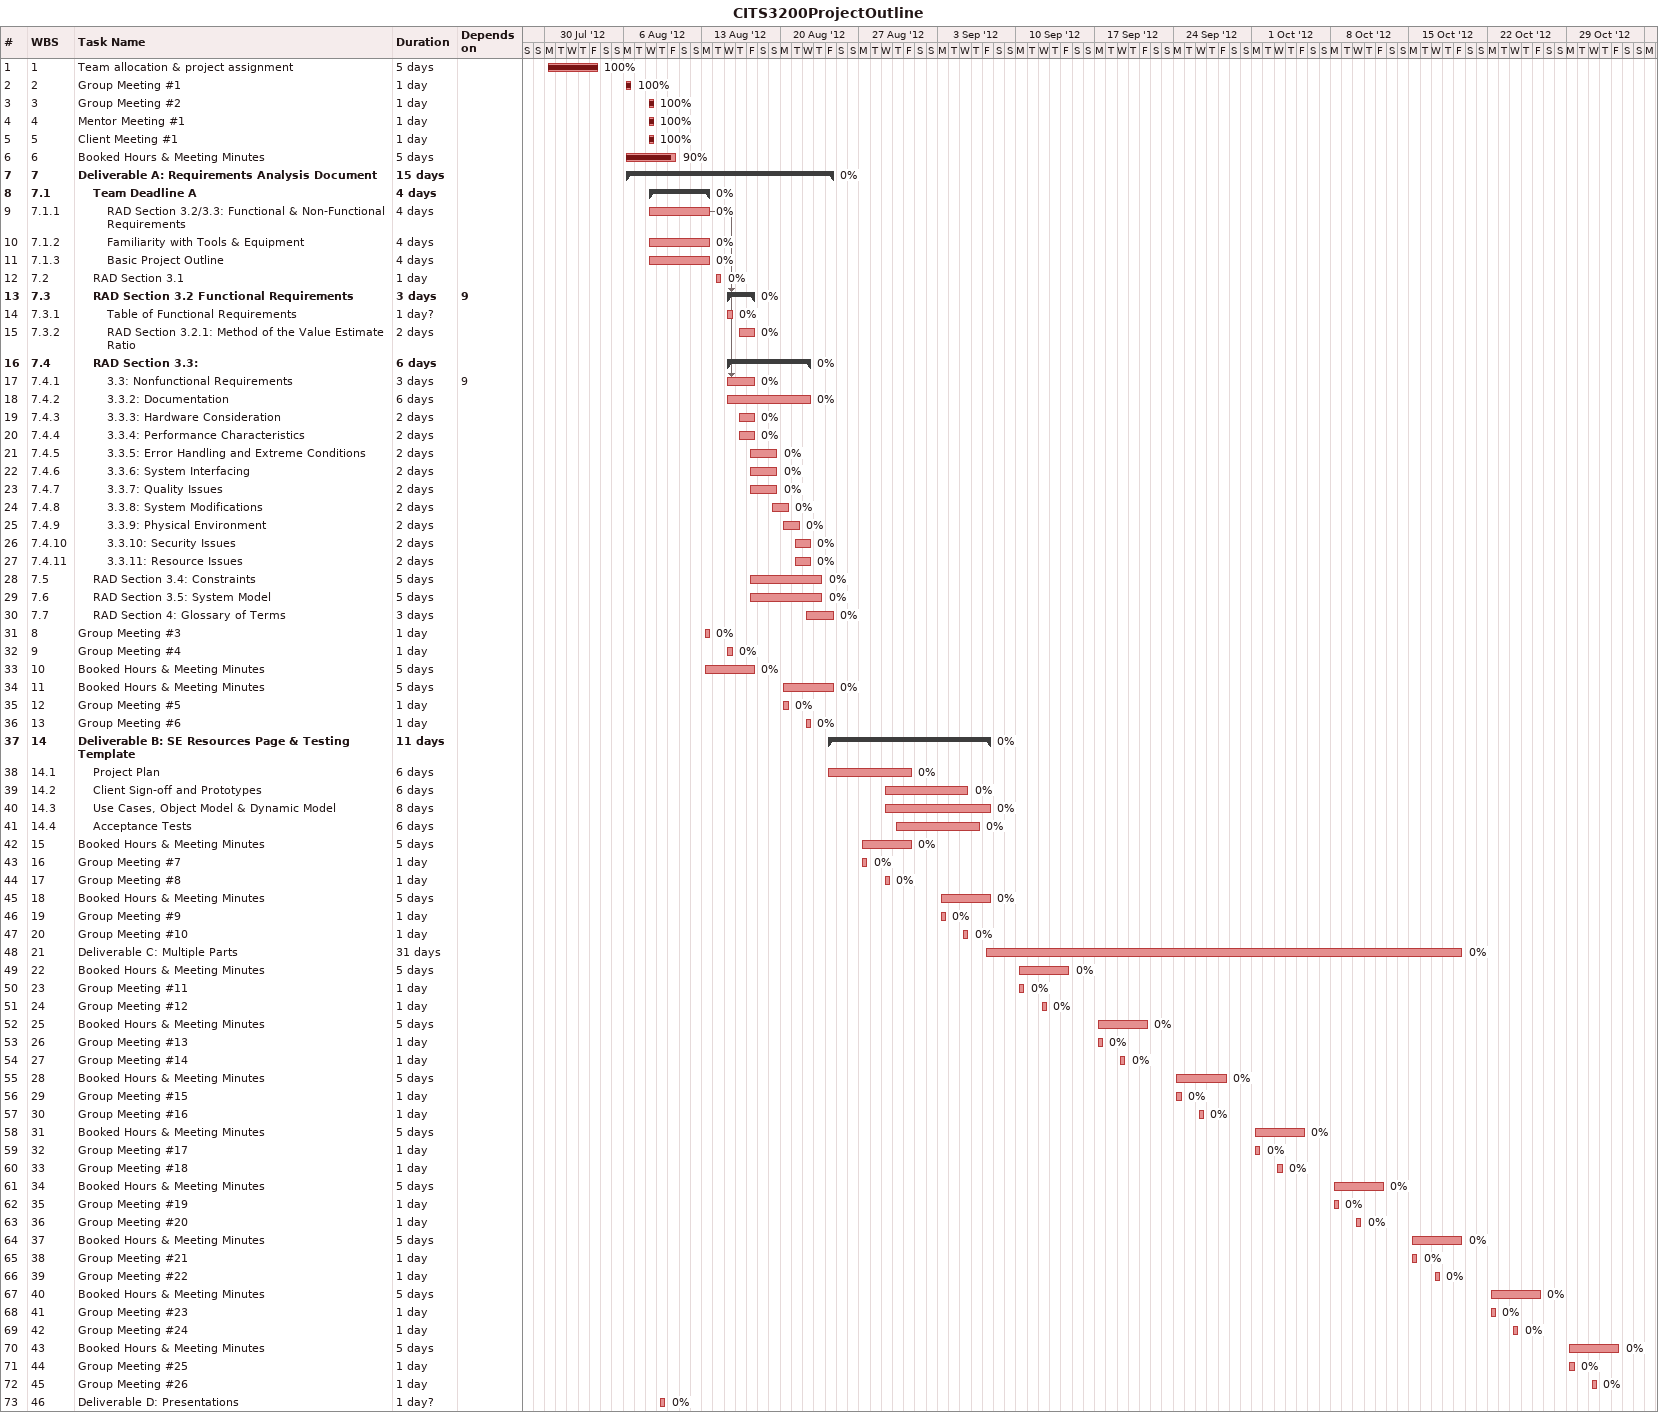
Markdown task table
CITS3200ProjectOutline

| ID | WBS | Task | Duration | Start | Finish | Predecessors | % complete |
|---|---|---|---|---|---|---|---|
| 1 | 1 | Team allocation & project assignment | 5d | 2012-07-30 | 2012-08-03 |  | 100 |
| 2 | 2 | Group Meeting #1 | 1d | 2012-08-06 | 2012-08-06 |  | 100 |
| 3 | 3 | Group Meeting #2 | 1d | 2012-08-08 | 2012-08-08 |  | 100 |
| 4 | 4 | Mentor Meeting #1 | 1d | 2012-08-08 | 2012-08-08 |  | 100 |
| 5 | 5 | Client Meeting #1 | 1d | 2012-08-08 | 2012-08-08 |  | 100 |
| 6 | 6 | Booked Hours & Meeting Minutes | 5d | 2012-08-06 | 2012-08-10 |  | 90 |
| 7 | 7 | **Deliverable A: Requirements Analysis Document** | 15d | 2012-08-06 | 2012-08-24 |  | 0 |
| 8 | 7.1 | **Team Deadline A** | 4d | 2012-08-08 | 2012-08-13 |  | 0 |
| 9 | 7.1.1 | RAD Section 3.2/3.3: Functional & Non-Functional Requirements | 4d | 2012-08-08 | 2012-08-13 |  | 0 |
| 10 | 7.1.2 | Familiarity with Tools & Equipment | 4d | 2012-08-08 | 2012-08-13 |  | 0 |
| 11 | 7.1.3 | Basic Project Outline | 4d | 2012-08-08 | 2012-08-13 |  | 0 |
| 12 | 7.2 | RAD Section 3.1 | 1d | 2012-08-14 | 2012-08-14 |  | 0 |
| 13 | 7.3 | **RAD Section 3.2 Functional Requirements** | 3d | 2012-08-15 | 2012-08-17 | 9 | 0 |
| 14 | 7.3.1 | Table of Functional Requirements | 1d? | 2012-08-15 | 2012-08-15 |  | 0 |
| 15 | 7.3.2 | RAD Section 3.2.1: Method of the Value Estimate Ratio | 2d | 2012-08-16 | 2012-08-17 |  | 0 |
| 16 | 7.4 | **RAD Section 3.3:** | 6d | 2012-08-15 | 2012-08-22 |  | 0 |
| 17 | 7.4.1 | 3.3: Nonfunctional Requirements | 3d | 2012-08-15 | 2012-08-17 | 9 | 0 |
| 18 | 7.4.2 | 3.3.2: Documentation | 6d | 2012-08-15 | 2012-08-22 |  | 0 |
| 19 | 7.4.3 | 3.3.3: Hardware Consideration | 2d | 2012-08-16 | 2012-08-17 |  | 0 |
| 20 | 7.4.4 | 3.3.4: Performance Characteristics | 2d | 2012-08-16 | 2012-08-17 |  | 0 |
| 21 | 7.4.5 | 3.3.5: Error Handling and Extreme Conditions | 2d | 2012-08-17 | 2012-08-19 |  | 0 |
| 22 | 7.4.6 | 3.3.6: System Interfacing | 2d | 2012-08-17 | 2012-08-19 |  | 0 |
| 23 | 7.4.7 | 3.3.7: Quality Issues | 2d | 2012-08-17 | 2012-08-19 |  | 0 |
| 24 | 7.4.8 | 3.3.8: System Modifications | 2d | 2012-08-19 | 2012-08-20 |  | 0 |
| 25 | 7.4.9 | 3.3.9: Physical Environment | 2d | 2012-08-20 | 2012-08-21 |  | 0 |
| 26 | 7.4.10 | 3.3.10: Security Issues | 2d | 2012-08-21 | 2012-08-22 |  | 0 |
| 27 | 7.4.11 | 3.3.11: Resource Issues | 2d | 2012-08-21 | 2012-08-22 |  | 0 |
| 28 | 7.5 | RAD Section 3.4: Constraints | 5d | 2012-08-17 | 2012-08-23 |  | 0 |
| 29 | 7.6 | RAD Section 3.5: System Model | 5d | 2012-08-17 | 2012-08-23 |  | 0 |
| 30 | 7.7 | RAD Section 4: Glossary of Terms | 3d | 2012-08-22 | 2012-08-24 |  | 0 |
| 31 | 8 | Group Meeting #3 | 1d | 2012-08-13 | 2012-08-13 |  | 0 |
| 32 | 9 | Group Meeting #4 | 1d | 2012-08-15 | 2012-08-15 |  | 0 |
| 33 | 10 | Booked Hours & Meeting Minutes | 5d | 2012-08-13 | 2012-08-17 |  | 0 |
| 34 | 11 | Booked Hours & Meeting Minutes | 5d | 2012-08-20 | 2012-08-24 |  | 0 |
| 35 | 12 | Group Meeting #5 | 1d | 2012-08-20 | 2012-08-20 |  | 0 |
| 36 | 13 | Group Meeting #6 | 1d | 2012-08-22 | 2012-08-22 |  | 0 |
| 37 | 14 | **Deliverable B: SE Resources Page & Testing Template** | 11d | 2012-08-24 | 2012-09-07 |  | 0 |
| 38 | 14.1 | Project Plan | 6d | 2012-08-24 | 2012-08-31 |  | 0 |
| 39 | 14.2 | Client Sign-off and Prototypes | 6d | 2012-08-29 | 2012-09-05 |  | 0 |
| 40 | 14.3 | Use Cases, Object Model & Dynamic Model | 8d | 2012-08-29 | 2012-09-07 |  | 0 |
| 41 | 14.4 | Acceptance Tests | 6d | 2012-08-30 | 2012-09-06 |  | 0 |
| 42 | 15 | Booked Hours & Meeting Minutes | 5d | 2012-08-27 | 2012-08-31 |  | 0 |
| 43 | 16 | Group Meeting #7 | 1d | 2012-08-27 | 2012-08-27 |  | 0 |
| 44 | 17 | Group Meeting #8 | 1d | 2012-08-29 | 2012-08-29 |  | 0 |
| 45 | 18 | Booked Hours & Meeting Minutes | 5d | 2012-09-03 | 2012-09-07 |  | 0 |
| 46 | 19 | Group Meeting #9 | 1d | 2012-09-03 | 2012-09-03 |  | 0 |
| 47 | 20 | Group Meeting #10 | 1d | 2012-09-05 | 2012-09-05 |  | 0 |
| 48 | 21 | Deliverable C: Multiple Parts | 31d | 2012-09-07 | 2012-10-19 |  | 0 |
| 49 | 22 | Booked Hours & Meeting Minutes | 5d | 2012-09-10 | 2012-09-14 |  | 0 |
| 50 | 23 | Group Meeting #11 | 1d | 2012-09-10 | 2012-09-10 |  | 0 |
| 51 | 24 | Group Meeting #12 | 1d | 2012-09-12 | 2012-09-12 |  | 0 |
| 52 | 25 | Booked Hours & Meeting Minutes | 5d | 2012-09-17 | 2012-09-21 |  | 0 |
| 53 | 26 | Group Meeting #13 | 1d | 2012-09-17 | 2012-09-17 |  | 0 |
| 54 | 27 | Group Meeting #14 | 1d | 2012-09-19 | 2012-09-19 |  | 0 |
| 55 | 28 | Booked Hours & Meeting Minutes | 5d | 2012-09-24 | 2012-09-28 |  | 0 |
| 56 | 29 | Group Meeting #15 | 1d | 2012-09-24 | 2012-09-24 |  | 0 |
| 57 | 30 | Group Meeting #16 | 1d | 2012-09-26 | 2012-09-26 |  | 0 |
| 58 | 31 | Booked Hours & Meeting Minutes | 5d | 2012-10-01 | 2012-10-05 |  | 0 |
| 59 | 32 | Group Meeting #17 | 1d | 2012-10-01 | 2012-10-01 |  | 0 |
| 60 | 33 | Group Meeting #18 | 1d | 2012-10-03 | 2012-10-03 |  | 0 |
| 61 | 34 | Booked Hours & Meeting Minutes | 5d | 2012-10-08 | 2012-10-12 |  | 0 |
| 62 | 35 | Group Meeting #19 | 1d | 2012-10-08 | 2012-10-08 |  | 0 |
| 63 | 36 | Group Meeting #20 | 1d | 2012-10-10 | 2012-10-10 |  | 0 |
| 64 | 37 | Booked Hours & Meeting Minutes | 5d | 2012-10-15 | 2012-10-19 |  | 0 |
| 65 | 38 | Group Meeting #21 | 1d | 2012-10-15 | 2012-10-15 |  | 0 |
| 66 | 39 | Group Meeting #22 | 1d | 2012-10-17 | 2012-10-17 |  | 0 |
| 67 | 40 | Booked Hours & Meeting Minutes | 5d | 2012-10-22 | 2012-10-26 |  | 0 |
| 68 | 41 | Group Meeting #23 | 1d | 2012-10-22 | 2012-10-22 |  | 0 |
| 69 | 42 | Group Meeting #24 | 1d | 2012-10-24 | 2012-10-24 |  | 0 |
| 70 | 43 | Booked Hours & Meeting Minutes | 5d | 2012-10-29 | 2012-11-02 |  | 0 |
| 71 | 44 | Group Meeting #25 | 1d | 2012-10-29 | 2012-10-29 |  | 0 |
| 72 | 45 | Group Meeting #26 | 1d | 2012-10-31 | 2012-10-31 |  | 0 |
| 73 | 46 | Deliverable D: Presentations | 1d? | 2012-08-09 | 2012-08-09 |  | 0 |
